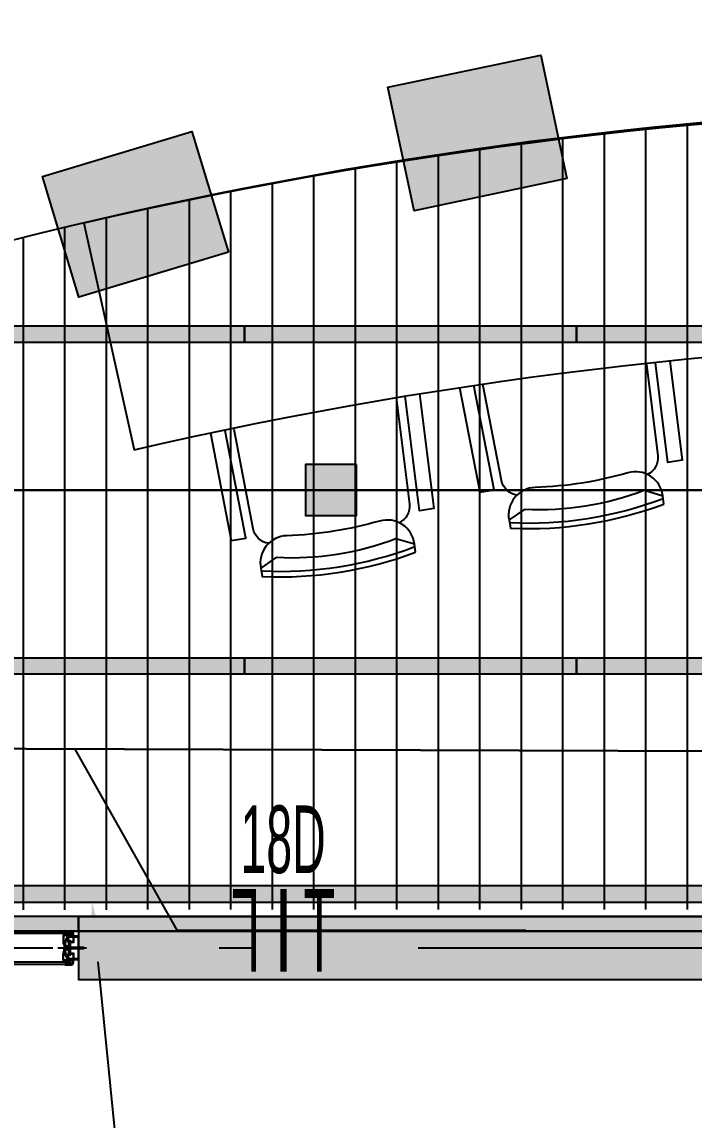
# Model space of a CAD drawing. Header units: millimetres. Extents: x 182 to 575, y -105 to 95.
# Drawn here: x 321.746 to 323.77, y -2.772 to 0.537 of the extents above; entities that cross this region are included whole.
import ezdxf
from ezdxf import colors
from ezdxf.entities.mleader import LeaderData, LeaderLine
from ezdxf.enums import TextEntityAlignment as Align
from ezdxf.math import Vec2, Vec3

# ---------------------------------------------------------------- set-up
doc = ezdxf.new("R2010")
doc.units = ezdxf.units.MM
doc.header["$MEASUREMENT"] = 0
for name, pattern in [('CONTINU', [0]), ('DASHDOT', [1, 0.5, -0.25, 0, -0.25]), ('XR_BL2_AND_MON-REV15$0$DASHDOT', [1, 0.5, -0.25, 0, -0.25])]:
    doc.linetypes.add(name, pattern=pattern)
for name, color, linetype in [('ar condicionado', 160, 'Continuous'), ('auxiliar eletrica', 1, 'Continuous'), ('base', 253, 'Continuous'), ('construir', 10, 'Continuous'), ('EIXOS', 31, 'DASHDOT'), ('FORRO', 253, 'Continuous'), ('LUMINOTECNICA', 170, 'Continuous'), ('Mob', 252, 'Continuous'), ('PISO', 252, 'Continuous'), ('som', 30, 'Continuous'), ('XR_BL2_AND_MON-REV15$0$aca', 2, 'Continuous'), ('XR_BL2_AND_MON-REV15$0$EIXOS_PERFIL', 181, 'XR_BL2_AND_MON-REV15$0$DASHDOT'), ('XR_BL2_AND_MON-REV15$0$PERFIL_DIV', 41, 'Continuous')]:
    doc.layers.add(name, color=color, linetype=linetype)
doc.layers.add('eletroduto eletrica', color=152, linetype='EL', lineweight=30)
doc.layers.add('TEXTO ELETRICA', color=2, linetype='Continuous', lineweight=20)
doc.styles.get("Standard").update_dxf_attribs({"font": 'romans.shx'})
doc.styles.add('TECNO', font='technic_.ttf', dxfattribs={"width": 0.7})
doc.linetypes.add('EL', pattern='A,0.5,-0.2,["EL",Standard,S=0.1,R=0,X=-0.08,Y=-0.05],-0.175', length=0.875)

# ---------------------------------------------------------------- blocks, each defined once
blk = doc.blocks.new('XR_BL2_AND_MON-REV15$0$A$C03051BF2')
at = {"layer": 'XR_BL2_AND_MON-REV15$0$aca'}
for p, q in [((49.1, 20.7, -29.5), (49.1, 62.8, -29.5)), ((53.3, 20.7, -29.5), (53.3, 62.8, -29.5))]:
    blk.add_line(p, q, dxfattribs=at)
at = {"layer": 'XR_BL2_AND_MON-REV15$0$EIXOS_PERFIL'}
blk.add_line((51.2, -16.2, -29.5), (51.2, 70.7, -29.5), dxfattribs=at)
at = {"layer": 'XR_BL2_AND_MON-REV15$0$PERFIL_DIV', "linetype": 'Continuous'}
for p, q in [((49.1, 46.2, -29.5), (20.2, 46.2, -29.5)), ((82.2, 46.2, -29.5), (53.3, 46.2, -29.5)), ((12.6, 2.2, -29.5), (12.6, 20.4, -29.5)), ((12.6, 20.4, -29.5), (14.2, 20.4, -29.5)), ((14.2, 2.2, -29.5), (12.6, 2.2, -29.5)), ((14.2, 20.4, -29.5), (14.2, 15.5, -29.5)), ((14.2, 15.5, -29.5), (30.1, 15.5, -29.5)), ((20.7, 13.4, -29.5), (14.2, 13.4, -29.5)), ((14.2, 13.4, -29.5), (14.2, 2.2, -29.5)), ((16, 15.5, -29.5), (14.5, 15.5, -29.5)), ((33.3, 15.5, -29.5), (16, 15.5, -29.5)), ((24, 11.6, -29.5), (20.7, 13.4, -29.5)), ((29.8, 14.1, -29.5), (24, 11.6, -29.5)), ((48.7, 21.2, -29.5), (48.7, 22.7, -29.5)), ((53.7, 21.2, -29.5), (53.7, 22.7, -29.5)), ((87.8, 15.5, -29.5), (71.5, 15.5, -29.5)), ((72.2, 14.1, -29.5), (78, 11.6, -29.5)), ((78, 11.6, -29.5), (81.3, 13.4, -29.5)), ((81.3, 13.4, -29.5), (87.8, 13.4, -29.5)), ((83.6, 13, -29.5), (86.7, 11.4, -29.5)), ((87.8, 13.4, -29.5), (87.8, 2.2, -29.5)), ((87.8, 2.2, -29.5), (89.4, 2.2, -29.5)), ((89.4, 2.2, -29.5), (89.4, 15.5, -29.5))]:
    blk.add_line(p, q, dxfattribs=at)
at = {"layer": 'XR_BL2_AND_MON-REV15$0$PERFIL_DIV'}
for p, q in [((53.3, 62.8, -29.5), (49.1, 62.8, -29.5)), ((53.3, 62.8, -29.5), (49.1, 62.8, -29.5)), ((49.1, 20.7, -29.5), (49.1, 62.8, -29.5)), ((53.3, 62.1, -29.5), (49.1, 62.1, -29.5)), ((53.3, 61.4, -29.5), (49.1, 61.4, -29.5)), ((53.3, 60.7, -29.5), (49.1, 60.7, -29.5)), ((53.3, 60, -29.5), (49.1, 60, -29.5)), ((53.3, 59.3, -29.5), (49.1, 59.3, -29.5)), ((53.3, 58.6, -29.5), (49.1, 58.6, -29.5)), ((53.3, 57.9, -29.5), (49.1, 57.9, -29.5)), ((53.3, 57.2, -29.5), (49.1, 57.2, -29.5)), ((53.3, 57.2, -29.5), (49.1, 57.2, -29.5)), ((53.3, 57.2, -29.5), (49.1, 57.2, -29.5)), ((53.3, 57.2, -29.5), (49.1, 57.2, -29.5)), ((53.3, 56.5, -29.5), (49.1, 56.5, -29.5)), ((53.3, 55.8, -29.5), (49.1, 55.8, -29.5)), ((53.3, 55.1, -29.5), (49.1, 55.1, -29.5)), ((53.3, 54.4, -29.5), (49.1, 54.4, -29.5)), ((53.3, 53.7, -29.5), (49.1, 53.7, -29.5)), ((53.3, 53, -29.5), (49.1, 53, -29.5)), ((53.3, 52.3, -29.5), (49.1, 52.3, -29.5)), ((53.3, 51.6, -29.5), (49.1, 51.6, -29.5)), ((53.3, 51.6, -29.5), (49.1, 51.6, -29.5)), ((53.3, 50.9, -29.5), (49.1, 50.9, -29.5)), ((53.3, 50.2, -29.5), (49.1, 50.2, -29.5)), ((53.3, 49.5, -29.5), (49.1, 49.5, -29.5)), ((53.3, 48.8, -29.5), (49.1, 48.8, -29.5)), ((53.3, 48.1, -29.5), (49.1, 48.1, -29.5)), ((53.3, 47.4, -29.5), (49.1, 47.4, -29.5)), ((53.3, 46.7, -29.5), (49.1, 46.7, -29.5)), ((53.3, 46, -29.5), (49.1, 46, -29.5)), ((53.3, 46, -29.5), (49.1, 46, -29.5)), ((53.3, 46, -29.5), (49.1, 46, -29.5)), ((53.3, 46, -29.5), (49.1, 46, -29.5)), ((53.3, 45.3, -29.5), (49.1, 45.3, -29.5)), ((53.3, 44.6, -29.5), (49.1, 44.6, -29.5)), ((53.3, 43.9, -29.5), (49.1, 43.9, -29.5)), ((53.3, 43.2, -29.5), (49.1, 43.2, -29.5)), ((53.3, 42.5, -29.5), (49.1, 42.5, -29.5)), ((53.3, 41.8, -29.5), (49.1, 41.8, -29.5)), ((53.3, 41.1, -29.5), (49.1, 41.1, -29.5)), ((53.3, 40.4, -29.5), (49.1, 40.4, -29.5)), ((53.3, 40.4, -29.5), (49.1, 40.4, -29.5)), ((53.3, 39.7, -29.5), (49.1, 39.7, -29.5)), ((53.3, 39, -29.5), (49.1, 39, -29.5)), ((53.3, 38.3, -29.5), (49.1, 38.3, -29.5)), ((53.3, 37.6, -29.5), (49.1, 37.6, -29.5)), ((53.3, 36.9, -29.5), (49.1, 36.9, -29.5)), ((53.3, 36.2, -29.5), (49.1, 36.2, -29.5)), ((53.3, 35.5, -29.5), (49.1, 35.5, -29.5)), ((53.3, 34.8, -29.5), (49.1, 34.8, -29.5)), ((53.3, 34.8, -29.5), (49.1, 34.8, -29.5)), ((53.3, 34.8, -29.5), (49.1, 34.8, -29.5)), ((53.3, 34.8, -29.5), (49.1, 34.8, -29.5)), ((53.3, 34.1, -29.5), (49.1, 34.1, -29.5)), ((53.3, 33.4, -29.5), (49.1, 33.4, -29.5)), ((53.3, 20.7, -29.5), (53.3, 62.8, -29.5)), ((0, 6.5, -29.5), (0, 24.7, -29.5)), ((1.5, 5.5, -29.5), (1, 5.5, -29.5)), ((1.5, 24.6, -29.5), (1.5, 22, -29.5)), ((1.5, 22, -29.5), (11, 22, -29.5)), ((8.8, 20.5, -29.5), (1.5, 20.5, -29.5)), ((1.5, 20.5, -29.5), (1.5, 5.5, -29.5)), ((13, 29, -29.5), (6.5, 29, -29.5)), ((6.6, 30.5, -29.5), (16, 30.5, -29.5)), ((8.8, 5.7, -29.5), (8.8, 20.5, -29.5)), ((14.5, 20.5, -29.5), (10, 20.5, -29.5)), ((10, 20.5, -29.5), (10, 14.1, -29.5)), ((10, 7.5, -29.5), (10, 5.7, -29.5)), ((11, 22, -29.5), (11, 22, -29.5)), ((11, 22, -29.5), (13, 22, -29.5)), ((12.6, 2.2, -29.5), (12.6, 20.4, -29.5)), ((12.6, 20.4, -29.5), (14.2, 20.4, -29.5)), ((14.2, 2.2, -29.5), (12.6, 2.2, -29.5)), ((13, 22, -29.5), (13, 29, -29.5)), ((14, 0, -29.5), (34.3, 0, -29.5)), ((14.2, 20.4, -44.2), (14.2, 15.5, -40.2)), ((14.2, 20.4, -29.5), (14.2, 15.5, -29.5)), ((14.2, 15.5, -29.5), (29.8, 15.5, -29.5)), ((20.7, 13.4, -29.5), (14.2, 13.4, -29.5)), ((14.2, 13.4, -29.5), (14.2, 2.2, -29.5)), ((14.5, 1.1, -29.5), (14.2, 1.2, -29.5)), ((14.5, 29, -29.5), (14.5, 22, -29.5)), ((16, 29, -29.5), (14.5, 29, -29.5)), ((14.5, 22, -29.5), (16, 22, -29.5)), ((14.5, 15.5, -29.5), (14.5, 20.5, -29.5)), ((16, 15.5, -29.5), (14.5, 15.5, -29.5)), ((14.5, 3.7, -29.5), (16, 3.7, -29.5)), ((14.5, 3.7, -29.5), (14.5, 1.1, -29.5)), ((18.4, 13, -29.5), (15.3, 11.4, -29.5)), ((18.4, 13, -29.5), (15.3, 11.4, -29.5)), ((15.3, 11.4, -29.5), (15.5, 11, -29.5)), ((15.3, 11.4, -29.5), (15.5, 11, -29.5)), ((15.5, 11, -29.5), (18.6, 12.6, -29.5)), ((15.5, 11, -29.5), (18.6, 12.6, -29.5)), ((16, 29, -29.5), (16, 30.5, -29.5)), ((16, 22, -29.5), (16, 15.5, -29.5)), ((16, 3.7, -29.5), (16, 1.2, -29.5)), ((16, 1.2, -29.5), (30.7, 1.2, -29.5)), ((24, 11.6, -29.5), (20.7, 13.4, -29.5)), ((21.2, 11.9, -29.5), (22.3, 10.3, -29.5)), ((21.2, 11.9, -29.5), (22.3, 10.3, -29.5)), ((22.7, 10.5, -29.5), (21.6, 12.2, -29.5)), ((22.7, 10.5, -29.5), (21.6, 12.2, -29.5)), ((23.5, 9.4, -29.5), (39, 6.1, -29.5)), ((23.5, 9.4, -29.5), (39, 6.1, -29.5)), ((39.1, 6.6, -29.5), (23.6, 9.9, -29.5)), ((39.1, 6.6, -29.5), (23.6, 9.9, -29.5)), ((29.8, 14.1, -29.5), (24, 11.6, -29.5)), ((29.8, 15.5, -29.5), (29.8, 14.1, -29.5)), ((32.6, 5.1, -29.5), (31.3, 5.1, -29.5)), ((32, 3.6, -29.5), (32.3, 3.6, -29.5)), ((32, 2.8, -29.5), (32.3, 2.8, -29.5)), ((68, 17, -29.5), (33.6, 17, -29.5)), ((33.7, 1.4, -29.5), (33.7, 1.1, -29.5)), ((34.5, 1.4, -29.5), (34.5, 1.1, -29.5)), ((37, 5.1, -29.5), (35.6, 5.1, -29.5)), ((35.9, 3.6, -29.5), (36.2, 3.6, -29.5)), ((35.9, 2.8, -29.5), (36.2, 2.8, -29.5)), ((39.6, 2.3, -29.5), (36.9, 0.7, -29.5)), ((39.8, 3.9, -29.5), (38.3, 2.9, -29.5)), ((42.1, 3, -29.5), (51, 3, -29.5)), ((49.5, 4.5, -29.5), (42.2, 4.5, -29.5)), ((43, 15.4, -29.5), (43, 17, -29.5)), ((43, 15.4, -29.5), (43, 17, -29.5)), ((59, 15.4, -29.5), (43, 15.4, -29.5)), ((59, 15.4, -29.5), (43, 15.4, -29.5)), ((48.2, 15.4, -29.5), (43.4, 7.9, -29.5)), ((48.2, 15.4, -29.5), (43.4, 7.9, -29.5)), ((43.8, 7.6, -29.5), (48.8, 15.4, -29.5)), ((43.8, 7.6, -29.5), (48.8, 15.4, -29.5)), ((54.9, 20.7, -29.5), (47.5, 20.7, -29.5)), ((53.3, 32.7, -29.5), (49.1, 32.7, -29.5)), ((53.3, 32, -29.5), (49.1, 32, -29.5)), ((53.3, 31.3, -29.5), (49.1, 31.3, -29.5)), ((53.3, 30.6, -29.5), (49.1, 30.6, -29.5)), ((53.3, 29.9, -29.5), (49.1, 29.9, -29.5)), ((53.3, 29.2, -29.5), (49.1, 29.2, -29.5)), ((53.3, 29.2, -29.5), (49.1, 29.2, -29.5)), ((53.3, 28.5, -29.5), (49.1, 28.5, -29.5)), ((53.3, 27.8, -29.5), (49.1, 27.8, -29.5)), ((53.3, 27.1, -29.5), (49.1, 27.1, -29.5)), ((53.3, 26.4, -29.5), (49.1, 26.4, -29.5)), ((53.3, 25.7, -29.5), (49.1, 25.7, -29.5)), ((53.3, 25, -29.5), (49.1, 25, -29.5)), ((53.3, 24.3, -29.5), (49.1, 24.3, -29.5)), ((53.3, 23.6, -29.5), (49.1, 23.6, -29.5)), ((53.3, 22.9, -29.5), (49.1, 22.9, -29.5)), ((53.3, 22.2, -29.5), (49.1, 22.2, -29.5)), ((53.3, 21.5, -29.5), (49.1, 21.5, -29.5)), ((49.5, 5.5, -29.5), (51, 5.5, -29.5)), ((49.5, 5.5, -29.5), (49.5, 4.5, -29.5)), ((51, 5.5, -29.5), (51, 3, -29.5)), ((52.5, 5.5, -29.5), (51, 5.5, -29.5)), ((51, 5.5, -29.5), (51, 3, -29.5)), ((51, 5.5, -29.5), (51, 3, -29.5)), ((51, 5.5, -29.5), (51, 3, -29.5)), ((59.9, 3, -29.5), (51, 3, -29.5)), ((52.5, 5.5, -29.5), (52.5, 4.5, -29.5)), ((52.5, 4.5, -29.5), (59.8, 4.5, -29.5)), ((58.2, 7.6, -29.5), (53.2, 15.4, -29.5)), ((58.2, 7.6, -29.5), (53.2, 15.4, -29.5)), ((53.8, 15.4, -29.5), (58.6, 7.9, -29.5)), ((53.8, 15.4, -29.5), (58.6, 7.9, -29.5)), ((59, 17, -29.5), (59, 15.4, -29.5)), ((59, 17, -29.5), (59, 15.4, -29.5)), ((62.2, 3.9, -29.5), (63.7, 2.9, -29.5)), ((62.4, 2.3, -29.5), (65.1, 0.7, -29.5)), ((62.9, 6.6, -29.5), (78.4, 9.9, -29.5)), ((62.9, 6.6, -29.5), (78.4, 9.9, -29.5)), ((78.5, 9.4, -29.5), (63, 6.1, -29.5)), ((78.5, 9.4, -29.5), (63, 6.1, -29.5)), ((65, 5.1, -29.5), (66.4, 5.1, -29.5)), ((66.1, 3.6, -29.5), (65.8, 3.6, -29.5)), ((66.1, 2.8, -29.5), (65.8, 2.8, -29.5)), ((67.5, 1.4, -29.5), (67.5, 1.1, -29.5)), ((88, 0, -29.5), (67.7, 0, -29.5)), ((68.3, 1.4, -29.5), (68.3, 1.1, -29.5)), ((69.4, 5.1, -29.5), (70.7, 5.1, -29.5)), ((70, 3.6, -29.5), (69.7, 3.6, -29.5)), ((70, 2.8, -29.5), (69.7, 2.8, -29.5)), ((86, 1.2, -29.5), (71.3, 1.2, -29.5)), ((72.2, 15.5, -29.5), (87.7, 15.5, -29.5)), ((72.2, 15.5, -29.5), (72.2, 14.1, -29.5)), ((72.2, 14.1, -29.5), (78, 11.6, -29.5)), ((78, 11.6, -29.5), (81.3, 13.4, -29.5)), ((79.3, 10.5, -29.5), (80.4, 12.2, -29.5)), ((79.3, 10.5, -29.5), (80.4, 12.2, -29.5)), ((80.8, 11.9, -29.5), (79.7, 10.3, -29.5)), ((80.8, 11.9, -29.5), (79.7, 10.3, -29.5)), ((81.3, 13.4, -29.5), (87.8, 13.4, -29.5)), ((86.5, 11, -29.5), (83.4, 12.6, -29.5)), ((86.5, 11, -29.5), (83.4, 12.6, -29.5)), ((83.6, 13, -29.5), (86.7, 11.4, -29.5)), ((87.5, 3.7, -29.5), (86, 3.7, -29.5)), ((86, 3.7, -29.5), (86, 1.2, -29.5)), ((86.2, 30.5, -29.5), (97, 30.5, -29.5)), ((86.2, 30.5, -29.5), (86.2, 29, -29.5)), ((86.2, 29, -29.5), (87.7, 29, -29.5)), ((87.7, 22, -29.5), (86.2, 22, -29.5)), ((86.2, 22, -29.5), (86.2, 15.5, -29.5)), ((86.7, 11.4, -29.5), (86.5, 11, -29.5)), ((86.7, 11.4, -29.5), (86.5, 11, -29.5)), ((87.5, 3.7, -29.5), (87.5, 1.1, -29.5)), ((87.5, 1.1, -29.5), (87.8, 1.2, -29.5)), ((87.7, 29, -29.5), (87.7, 22, -29.5)), ((89.4, 20.4, -29.5), (87.8, 20.4, -29.5)), ((87.8, 20.4, -29.5), (87.8, 15.5, -29.5)), ((87.8, 20.4, -29.5), (92, 20.4, -29.5)), ((87.8, 13.4, -29.5), (87.8, 2.2, -29.5)), ((87.8, 2.2, -29.5), (89.4, 2.2, -29.5)), ((89, 22, -29.5), (89, 29, -29.5)), ((89, 29, -29.5), (95.5, 29, -29.5)), ((91, 22, -29.5), (89, 22, -29.5)), ((89.4, 2.2, -29.5), (89.4, 20.4, -29.5)), ((100.5, 22, -29.5), (91, 22, -29.5)), ((91, 22, -29.5), (91, 22, -29.5)), ((92, 20.4, -29.5), (92, 14.1, -29.5)), ((92, 7.5, -29.5), (92, 5.7, -29.5)), ((93.2, 5.7, -29.5), (93.2, 20.5, -29.5)), ((93.2, 20.5, -29.5), (100.5, 20.5, -29.5)), ((100.5, 24.6, -29.5), (100.5, 22, -29.5)), ((100.5, 20.5, -29.5), (100.5, 5.5, -29.5)), ((100.5, 5.5, -29.5), (101, 5.5, -29.5)), ((102, 6.5, -29.5), (102, 24.7, -29.5))]:
    blk.add_line(p, q, dxfattribs=at)
at = {"layer": 'XR_BL2_AND_MON-REV15$0$PERFIL_DIV', "linetype": 'Continuous', "elevation": -29.5}
for points in [[(49.1, 22.7), (34, 22.7), (34, 31.9), (17.7, 31.9), (17.7, 44.7), (21.2, 44.7), (21.2, 45.2, 0.414214), (20.2, 46.2), (16.2, 46.2), (16.2, 16.2), (20.2, 16.2, 0.414214), (21.2, 17.2), (21.2, 17.7), (17.7, 17.7), (17.7, 30.4), (32.5, 30.4), (32.5, 22.7), (29.8, 22.7), (29.8, 15.5), (33.5, 15.5, 0.414214), (34, 16), (34, 17), (31.3, 17), (31.3, 21.2), (49.1, 21.2)], [(53.3, 21.2), (70.7, 21.2), (70.7, 17), (68, 17), (68, 16, 0.414214), (68.5, 15.5), (72.2, 15.5), (72.2, 22.7), (69.5, 22.7), (69.5, 30.4), (84.7, 30.4), (84.7, 17), (81.2, 17), (81.2, 16.5, 0.414214), (82.2, 15.5), (86.2, 15.5), (86.2, 46.2), (82.2, 46.2, 0.414214), (81.2, 45.2), (81.2, 44.7), (84.7, 44.7), (84.7, 31.9), (68, 31.9), (68, 22.7), (53.3, 22.7)]]:
    blk.add_lwpolyline(points, format="xyb", close=True, dxfattribs=at)
at = {"layer": 'XR_BL2_AND_MON-REV15$0$PERFIL_DIV'}
for centre, radius, start, end in [((6.1, 24.5, -29.5), 6.07, 84.5687, 179.4057), ((1, 6.5, -29.5), 1, 180, 270), ((6.1, 24.5, -29.5), 4.57, 84.5687, 179.4057), ((15.4, 6.5, -29.5), 6.6, 186.584, 258.1632), ((3.6, 10.8, -29.5), 7.23, 332.7929, 27.2071), ((15, 6.2, -29.5), 5.05, 185.254, 260.0798), ((19.6, 10.8, -29.5), 2.5, 32.962, 117.7277), ((19.6, 10.8, -29.5), 2.5, 32.962, 117.7277), ((19.6, 10.8, -29.5), 2, 32.962, 117.7277), ((19.6, 10.8, -29.5), 2, 32.962, 117.7277), ((24, 11.3, -29.5), 2, 212.962, 257.0888), ((24, 11.3, -29.5), 2, 212.962, 257.0888), ((24, 11.3, -29.5), 1.5, 212.962, 257.0888), ((24, 11.3, -29.5), 1.5, 212.962, 257.0888), ((34.1, 3.2, -29.5), 3.55, 151.9787, 207.0357), ((30.7, 1.5, -29.5), 0.3, 270, 27.0357), ((31.3, 4.8, -29.5), 0.3, 90, 151.9787), ((34.1, 3.2, -29.5), 2.15, 169.2778, 190.7222), ((34.1, 3.2, -29.5), 1.85, 134.7519, 167.5131), ((34.1, 3.2, -29.5), 1.85, 192.4869, 257.5131), ((32.6, 4.8, -29.5), 0.3, 314.7519, 90), ((34.1, 3.2, -29.5), 2.15, 259.2778, 280.7222), ((34.3, 5, -29.5), 5, 270, 301.269), ((34.1, 3.2, -29.5), 1.85, 282.4869, 347.5131), ((35.6, 4.8, -29.5), 0.3, 90, 225.2481), ((34.1, 3.2, -29.5), 1.85, 12.4869, 45.2481), ((34.1, 3.2, -29.5), 2.15, 349.2778, 10.7222), ((37, 4.8, -29.5), 0.3, 28.0213, 90), ((34.1, 3.2, -29.5), 3.55, 0.7212, 28.0213), ((38.1, 3.3, -29.5), 0.4, 180.7212, 301.269), ((40.1, 11, -29.5), 5, 257.0888, 317.2175), ((40.1, 11, -29.5), 5, 257.0888, 317.2175), ((40.1, 11, -29.5), 4.5, 257.0888, 317.2175), ((40.1, 11, -29.5), 4.5, 257.0888, 317.2175), ((42.1, -2, -29.5), 5, 90, 121.269), ((42.2, -0.1, -29.5), 4.68, 90, 121.269), ((61.9, 11, -29.5), 5, 222.7825, 282.9112), ((61.9, 11, -29.5), 5, 222.7825, 282.9112), ((61.9, 11, -29.5), 4.5, 222.7825, 282.9112), ((61.9, 11, -29.5), 4.5, 222.7825, 282.9112), ((59.8, -0.1, -29.5), 4.68, 58.731, 90), ((59.9, -2, -29.5), 5, 58.731, 90), ((63.9, 3.3, -29.5), 0.4, 238.731, 359.2788), ((67.9, 3.2, -29.5), 3.55, 151.9787, 179.2788), ((65, 4.8, -29.5), 0.3, 90, 151.9787), ((67.7, 5, -29.5), 5, 238.731, 270), ((67.9, 3.2, -29.5), 2.15, 169.2778, 190.7222), ((67.9, 3.2, -29.5), 1.85, 134.7519, 167.5131), ((67.9, 3.2, -29.5), 1.85, 192.4869, 257.5131), ((66.4, 4.8, -29.5), 0.3, 314.7519, 90), ((67.9, 3.2, -29.5), 2.15, 259.2778, 280.7222), ((67.9, 3.2, -29.5), 1.85, 282.4869, 347.5131), ((69.4, 4.8, -29.5), 0.3, 90, 225.2481), ((67.9, 3.2, -29.5), 1.85, 12.4869, 45.2481), ((67.9, 3.2, -29.5), 2.15, 349.2778, 10.7222), ((70.7, 4.8, -29.5), 0.3, 28.0213, 90), ((67.9, 3.2, -29.5), 3.55, 332.9643, 28.0213), ((71.3, 1.5, -29.5), 0.3, 152.9643, 270), ((78, 11.3, -29.5), 1.5, 282.9112, 327.038), ((78, 11.3, -29.5), 1.5, 282.9112, 327.038), ((78, 11.3, -29.5), 2, 282.9112, 327.038), ((78, 11.3, -29.5), 2, 282.9112, 327.038), ((82.5, 10.8, -29.5), 2.5, 62.2723, 147.038), ((82.5, 10.8, -29.5), 2.5, 62.2723, 147.038), ((82.5, 10.8, -29.5), 2, 62.2723, 147.038), ((82.5, 10.8, -29.5), 2, 62.2723, 147.038), ((87, 6.2, -29.5), 5.05, 279.9202, 354.746), ((86.6, 6.5, -29.5), 6.6, 281.8368, 353.416), ((98.4, 10.8, -29.5), 7.23, 152.7929, 207.2071), ((95.9, 24.5, -29.5), 6.07, 0.5943, 95.4313), ((95.9, 24.5, -29.5), 4.57, 0.5943, 95.4313), ((101, 6.5, -29.5), 1, 270, 0)]:
    blk.add_arc(centre, radius, start, end, dxfattribs=at)
at = {"layer": 'XR_BL2_AND_MON-REV15$0$PERFIL_DIV', "extrusion": (0, 0, -1)}
blk.add_ellipse((51.2, 20.7, -29.5), major_axis=(-3.7, 0), ratio=0.462085, start_param=3.141593, end_param=6.283185, dxfattribs=at)
blk.add_ellipse((51.2, 20.7, -29.5), major_axis=(-3.7, 0), ratio=0.462085, start_param=3.141593, end_param=6.283185, dxfattribs=at)
blk = doc.blocks.new('XR_BL2_AND_MON-REV15$0$D7')
at = {"layer": 'base', "elevation": -2360.3554}
for points in [[(-0.0433, 1.3854), (-0.0493, 1.3854), (-0.0493, 2.675), (-0.0433, 2.675)], [(0.0437, 1.3854), (0.0497, 1.3854), (0.0497, 2.675), (0.0437, 2.675)]]:
    blk.add_lwpolyline(points, close=True, dxfattribs=at)
at = {"layer": 'base', "xscale": -0.0009999999999763531, "yscale": 0.0009999999999763531, "zscale": 0.001000000000004775}
blk.add_blockref('XR_BL2_AND_MON-REV15$0$A$C03051BF2', (0.0512, 2.6545, 0.0295), dxfattribs=at)
blk = doc.blocks.new('ILUMIN LIN')
at = {"layer": 'LUMINOTECNICA', "ltscale": 0.8}
h = blk.add_hatch(color=161, dxfattribs=at)
h.dxf.hatch_style = 1
h.paths.add_polyline_path([(-0.025, 1), (0.025, 1), (0.025, 0), (-0.025, 0)])
blk.add_lwpolyline([(-0.025, 1), (0.025, 1), (0.025, 0), (-0.025, 0)], close=True, dxfattribs=at)
blk = doc.blocks.new('STH8960PTO')
at = {"layer": 'LUMINOTECNICA', "ltscale": 0.8}
h = blk.add_hatch(color=31, dxfattribs=at)
h.dxf.hatch_style = 1
h.paths.add_polyline_path([(-0.0768, 0.0768), (0.0768, 0.0768), (0.0768, -0.0768), (-0.0768, -0.0768)])
blk.add_lwpolyline([(-0.0768, 0.0768), (0.0768, 0.0768), (0.0768, -0.0768), (-0.0768, -0.0768)], close=True, dxfattribs=at)
blk = doc.blocks.new('PA')
at = {"layer": 'som'}
h = blk.add_hatch(color=256, dxfattribs=at)
h.dxf.hatch_style = 1
h.paths.add_polyline_path([(0.235, 0.38), (-0.235, 0.38), (-0.235, 0), (0.235, 0)])
blk.add_lwpolyline([(-0.235, 0), (0.235, 0), (0.235, 0.38), (-0.235, 0.38)], close=True, dxfattribs=at)

msp = doc.modelspace()

# ---------------------------------------------------------------- hatches: boundary and pattern name
at = {"layer": 'ar condicionado'}
h = msp.add_hatch(dxfattribs=at)
h.set_pattern_fill('ANSI31', color=256)
edge = h.paths.add_edge_path()
edge.add_line((325.2408, 1.8182), (325.2408, 5.7647))
edge.add_line((325.2408, 5.7647), (324.8408, 5.7647))
edge.add_line((324.8408, 5.7647), (324.8408, 1.8682))
edge.add_line((324.8408, 1.8682), (313.2662, 1.8682))
edge.add_line((313.2662, 1.8682), (313.2662, 1.4682))
edge.add_line((313.2662, 1.4682), (324.8908, 1.4682))
edge.add_arc((324.8908, 1.8182), 0.35, 270, 360)
edge = h.paths.add_edge_path()
edge.add_line((318.9991, 2.5407), (318.9991, 5.7647))
edge.add_line((318.9991, 5.7647), (318.5991, 5.7647))
edge.add_line((318.5991, 5.7647), (318.5991, 2.5907))
edge.add_line((318.5991, 2.5907), (311.9156, 2.5907))
edge.add_line((311.9156, 2.5907), (311.9156, 2.1907))
edge.add_line((311.9156, 2.1907), (313.653, 2.1907))
edge.add_line((313.653, 2.1907), (313.653, 2.3293))
edge.add_line((313.653, 2.3293), (314.053, 2.3293))
edge.add_line((314.053, 2.3293), (314.053, 2.1907))
edge.add_line((314.053, 2.1907), (318.6491, 2.1907))
edge.add_arc((318.6491, 2.5407), 0.35, 270, 360)
edge = h.paths.add_edge_path(flags=17)
edge.add_line((314.7373, 2.9407), (314.7373, 3.9821))
edge.add_line((314.7373, 3.9821), (314.3373, 4.6719))
edge.add_line((314.3373, 4.6719), (314.3373, 2.9907))
edge.add_line((314.3373, 2.9907), (311.9156, 2.9907))
edge.add_line((311.9156, 2.9907), (311.9156, 2.5907))
edge.add_line((311.9156, 2.5907), (314.3873, 2.5907))
edge.add_arc((314.3873, 2.9407), 0.35, 270, 360)
h.paths.add_polyline_path([(313.2662, 1.8682), (311.9156, 1.8682), (311.9156, 1.0682), (312.4247, 1.0682), (313.2662, 1.4682)])
h.paths.add_polyline_path([(314.7373, 5.7647), (314.3373, 5.7647), (314.3373, 4.6719), (314.7373, 3.9821)], flags=17)
h.paths.add_polyline_path([(318.9991, 1.4682), (318.5991, 1.4682), (318.5991, -1.4987), (318.9991, -1.4987)])
at = {"layer": 'base'}
h = msp.add_hatch(color=256, dxfattribs=at)
h.dxf.hatch_style = 1
h.paths.add_polyline_path([(319.2551, -2.1161), (324.6594, -2.1161), (324.6594, -2.0661), (319.2551, -2.0661)])
msp.add_hatch(color=256, dxfattribs=at).paths.add_polyline_path([(324.7116, -2.3484), (324.6166, -2.2534), (324.7116, -2.1584), (321.9158, -2.1584), (321.9158, -2.3484)])
at = {"layer": 'FORRO', "transparency": 33554602}
h = msp.add_hatch(color=256, dxfattribs=at)
h.dxf.hatch_style = 1
h.paths.add_polyline_path([(315.0651, 5.9082), (319.2151, 5.9082), (319.2151, -2.1584), (317.2461, -2.1584), (317.2753, -2.2034), (337.1666, -2.2034), (337.4408, -1.9291), (337.4408, 2.3516), (339.3689, 2.3837), (339.3689, 6.2766), (337.9375, 6.2766), (337.5408, 5.8799), (337.0812, 6.3537), (337.4708, 6.7433), (337.4708, 8.5216), (312.6108, 8.4316), (312.6358, 6.7183), (313.0004, 6.3537), (312.5479, 5.887), (312.1416, 6.2791), (310.6855, 6.2766), (310.6855, 2.3566), (312.6358, 2.3566), (312.6408, -1.9291), (312.9151, -2.2034), (317.2753, -2.2034), (317.2461, -2.1584), (315.0651, -2.1584)])
h.paths.add_polyline_path([(319.2151, 5.9082), (324.6166, 5.9082), (324.6166, -2.1584), (319.2151, -2.1584)], flags=17)
h.paths.add_polyline_path([(325.4651, 5.9082), (330.8666, 5.9082), (330.8666, -2.1584), (325.4651, -2.1584)], flags=16)
h.paths.add_polyline_path([(330.8666, 5.9082), (335.0166, 5.9082), (335.0166, -2.1584), (330.8666, -2.1584)], flags=16)
at = {"layer": 'PISO'}
h = msp.add_hatch(dxfattribs=at)
h.set_pattern_fill('ANSI31', color=256, angle=45)
h.set_pattern_definition([(90, (0, 0.3), (-0.125, 0), [])])
edge = h.paths.add_edge_path()
edge.add_arc((325.0408, -13.334), 13.6245, 69.21793, 110.78206)
edge.add_line((320.2066, -0.596), (320.2066, -2.139))
edge.add_line((320.2066, -2.139), (329.875, -2.1351))
edge.add_line((329.875, -2.1351), (329.875, -0.596))

# ---------------------------------------------------------------- linework, layer by layer
at = {"layer": 'auxiliar eletrica'}
for p, q in [((321.9052, -1.6544), (322.2117, -2.2002)), ((322.4573, -2.2002), (323.263, -2.2002))]:
    msp.add_line(p, q, dxfattribs=at)
at = {"layer": 'auxiliar eletrica', "linetype": 'CONTINU', "ltscale": 0.025}
msp.add_line((322.2117, -2.2002), (322.4573, -2.2002), dxfattribs=at)
at = {"layer": 'base'}
for p, q in [((321.9158, -2.1584), (324.7116, -2.1584)), ((321.9158, -2.1584), (321.9158, -2.3484)), ((321.9158, -2.3484), (324.7116, -2.3484))]:
    msp.add_line(p, q, dxfattribs=at)
msp.add_lwpolyline([(324.7116, -2.3484), (324.6166, -2.2534), (324.7116, -2.1584), (321.9158, -2.1584), (321.9158, -2.3484)], close=True, dxfattribs=at)
for points in [[(321.9158, -2.1984), (321.9158, -2.2085)], [(321.9158, -2.2983), (321.9158, -2.3084)]]:
    msp.add_lwpolyline(points, dxfattribs=at)
at = {"layer": 'construir'}
msp.add_lwpolyline([(310.6855, 2.3566), (312.6358, 2.3566), (312.6358, -1.9241), (312.9151, -2.2034), (318.374, -2.2034), (318.4184, -2.2015), (318.7808, -1.8391), (318.8008, -1.8391), (319.1667, -2.205), (319.2076, -2.2035), (321.9158, -2.2035), (321.9158, -2.1584), (324.7116, -2.1584), (325.0408, -1.8291), (325.3701, -2.1584), (328.1658, -2.1584), (328.1658, -2.2035), (330.874, -2.2035), (330.9145, -2.2054), (331.2915, -1.8298)], dxfattribs=at)
msp.add_lwpolyline([(330.8666, -1.0178), (330.8666, -2.1987), (330.8666, -1.0178, 0.224579), (319.2151, -1.0178), (319.2151, -2.2034)], format="xyb", dxfattribs=at)
at = {"layer": 'EIXOS', "linetype": 'DASHDOT', "ltscale": 2}
msp.add_line((301.9392, -2.2534), (348.455, -2.2534), dxfattribs=at)
at = {"layer": 'eletroduto eletrica', "color": 92, "ltscale": 1.3}
msp.add_lwpolyline([(325.0408, 5.7119), (325.0267, -1.665), (318.7837, -1.6438)], dxfattribs=at)
at = {"layer": 'eletroduto eletrica', "color": 92, "ltscale": 1.3, "elevation": 97.583}
for points in [[(336.2287, 2.9293), (336.2287, -1.0707, -0.293776), (312.2115, 0.0422, -0.916278)], [(321.2994, -0.8737), (323.9762, -0.8737), (323.9762, -0.1025), (326.1055, -0.1025), (326.1055, -0.8737), (328.7823, -0.8737, 0.052131), (337.3364, 0.0206, -8.359786)]]:
    msp.add_lwpolyline(points, format="xyb", dxfattribs=at)
at = {"layer": 'eletroduto eletrica', "color": 92, "ltscale": 1.3}
msp.add_arc((325.6384, 13.9306, -97.583), 19.3176, 225.96781, 312.63228, dxfattribs=at)
at = {"layer": 'FORRO'}
msp.add_line((312.9151, -2.2034), (337.1237, -2.2034), dxfattribs=at)
at = {"layer": 'FORRO', "color": 2, "elevation": 195.166}
msp.add_lwpolyline([(310.6855, 6.2766), (310.6855, 2.3566), (312.6358, 2.3566), (312.6408, -1.9291), (312.9151, -2.2034), (337.1666, -2.2034), (337.4408, -1.9291), (337.4408, 2.3516), (339.3689, 2.3837), (339.3689, 6.2766), (337.9375, 6.2766), (337.5408, 5.8799), (337.0812, 6.3537), (337.4708, 6.7433), (337.4708, 8.5216), (312.6108, 8.4316), (312.6358, 6.7183), (313.0004, 6.3537), (312.5479, 5.887), (312.1416, 6.2791)], close=True, dxfattribs=at)
at = {"layer": 'FORRO'}
msp.add_lwpolyline([(319.2151, 5.9082), (324.6166, 5.9082), (324.6166, -2.1584), (319.2151, -2.1584)], close=True, dxfattribs=at)
at = {"layer": 'Mob'}
for p, q in [((323.6201, -0.8742), (323.6755, -0.8908)), ((323.2603, -0.931), (323.2127, -0.9639)), ((322.8722, -1.0196), (322.9276, -1.0362)), ((322.5124, -1.0764), (322.4649, -1.1093))]:
    msp.add_line(p, q, dxfattribs=at)
for points in [[(328.1496, -0.0689, 0.113916), (321.932, -0.0689), (322.0839, -0.7523, -0.114134), (327.9977, -0.7523)], [(323.6786, -0.9158), (323.6755, -0.8908, 0.46106), (323.5707, -0.8217, -0.062207), (323.2911, -0.8659, 0.46106), (323.2127, -0.9639), (323.2175, -0.9886, 0.102212)], [(322.9307, -1.0612), (322.9276, -1.0362, 0.46106), (322.8229, -0.9671, -0.062207), (322.5432, -1.0113, 0.46106), (322.4649, -1.1093), (322.4696, -1.134, 0.102212)]]:
    msp.add_lwpolyline(points, format="xyb", close=True, dxfattribs=at)
for points in [[(323.6263, -0.495), (323.6606, -0.7707, -0.320836), (323.6295, -0.8267)], [(323.2367, -0.8887, -0.320836), (323.1899, -0.8451), (323.134, -0.5541)], [(322.8728, -0.5951), (322.9127, -0.9161, -0.320836), (322.8816, -0.9721)], [(322.4888, -1.0342, -0.320836), (322.442, -0.9905), (322.3845, -0.6912)]]:
    msp.add_lwpolyline(points, format="xyb", dxfattribs=at)
for points in [[(323.6969, -0.4838), (323.7339, -0.784), (323.6905, -0.7909), (323.6534, -0.4907)], [(323.0633, -0.5647), (323.1242, -0.8804), (323.1677, -0.8735), (323.1068, -0.5581)], [(322.9434, -0.5835), (322.986, -0.9294), (322.9426, -0.9363), (322.8999, -0.5906)], [(322.3139, -0.7023), (322.3763, -1.0258), (322.4198, -1.0189), (322.3573, -0.6955)]]:
    msp.add_lwpolyline(points, dxfattribs=at)
at = {"layer": 'Mob', "linetype": 'ByBlock'}
msp.add_lwpolyline([(319.2551, -2.1161), (324.6594, -2.1161), (324.6594, -2.0661), (319.2551, -2.0661)], close=True, dxfattribs=at)
at = {"layer": 'Mob'}
for centre, radius, start, end in [((323.306, -0.0534), 0.8788, 267.0215, 290.9386), ((323.2723, 0.1601), 1.1334, 267.0642, 290.8913), ((322.5581, -0.1988), 0.8788, 267.0215, 290.9386), ((322.5244, 0.0147), 1.1334, 267.0642, 290.8913)]:
    msp.add_arc(centre, radius, start, end, dxfattribs=at)
at = {"layer": 'PISO'}
msp.add_line((319.2151, -2.2034), (330.8666, -2.1987), dxfattribs=at)
msp.add_lwpolyline([(330.8666, -1.0178), (330.8666, -2.1987), (330.8666, -1.0178, 0.224579), (319.2151, -1.0178), (319.2151, -2.2034)], format="xyb", dxfattribs=at)
msp.add_arc((324.8562, -13.2549), 16.2681, 89.52586, 125.68249, dxfattribs=at)
msp.add_arc((324.8562, -13.2549), 16.2681, 89.52586, 125.68249, dxfattribs=at)

# ---------------------------------------------------------------- block references
at = {"layer": 'ar condicionado', "xscale": -1}
for p, rotation in [((323.1564, 0.0167), 11.89785332549227), ((322.1425, -0.2248), 16.78850400123226)]:
    msp.add_blockref('PA', p, dxfattribs=dict(at, rotation=rotation))
at = {"layer": 'base', "xscale": -1, "rotation": 270}
msp.add_blockref('XR_BL2_AND_MON-REV15$0$D7', (319.2151, -2.2534), dxfattribs=at)
at = {"layer": 'LUMINOTECNICA', "rotation": 270}
for p in [(321.4158, -0.4039), (322.4158, -0.4039), (323.4158, -0.4039), (321.4158, -1.4039), (322.4158, -1.4039), (323.4158, -1.4039)]:
    msp.add_blockref('ILUMIN LIN', p, dxfattribs=at)
at = {"layer": 'LUMINOTECNICA', "xscale": -1}
msp.add_blockref('STH8960PTO', (322.6762, -0.8737, 97.583), dxfattribs=at)

# ---------------------------------------------------------------- texts
at = {"layer": 'TEXTO ELETRICA', "color": 150, "linetype": 'CONTINU', "ltscale": 0.025, "style": 'TECNO', "width": 0.55}
msp.add_text('L', height=0.249, rotation=180, dxfattribs=at).set_placement((322.4202, -2.2002), align=Align.MIDDLE_CENTER)
at = {"layer": 'TEXTO ELETRICA', "color": 150, "linetype": 'CONTINU', "ltscale": 0.025, "style": 'TECNO'}
for s, width, p in [('I', 0.7, (322.5336, -2.2002)), ('T', 0.55, (322.6411, -2.2002))]:
    msp.add_text(s, height=0.249, dxfattribs=dict(at, width=width)).set_placement(p, align=Align.MIDDLE_CENTER)
at = {"layer": 'TEXTO ELETRICA', "color": 150, "ltscale": 1.8, "insert": (322.5321, -1.8243), "char_height": 0.203719, "attachment_point": 2, "style": 'TECNO'}
msp.add_mtext_dynamic_manual_height_columns('{\\W0.6;18D}', width=1.268215, gutter_width=1.181, heights=[0], dxfattribs=at)

# ---------------------------------------------------------------- leaders
at = {"layer": 'Mob', "color": 2}
ml = msp.add_multileader_mtext('Standard', dxfattribs=at)
ml.set_content('TELA LED - 1.2mm', color=2)
ml.set_leader_properties()
ml.build(insert=Vec2(0, 0))
ml.multileader.update_dxf_attribs({"text_right_attachment_type": 6, "dogleg_length": 0.36, "arrow_head_size": 0.18})
ctx = ml.context
ctx.base_point, ctx.char_height, ctx.arrow_head_size, ctx.landing_gap_size, ctx.plane_origin = Vec3(322.4257, -3.2246), 0.18, 0.18, 0.09, Vec3(320.9572, -2.1161)
ctx.right_attachment = 6
notes = []
notes.append((ctx, [(0, (1, 1, 0), (322.0657, -3.2246), (1, 0), 0.36, [(0, [(321.9572, -2.1161)], 0, [])])]))
ctx.mtext.insert, ctx.mtext.flow_direction = Vec3(322.5157, -3.1346), 5
for ctx, leaders in notes:
    for number, flags, end, landing, length, lines in leaders:
        leader = LeaderData()
        leader.index, (leader.has_last_leader_line, leader.has_dogleg_vector, leader.attachment_direction) = number, flags
        leader.last_leader_point, leader.dogleg_vector, leader.dogleg_length = Vec3(end), Vec3(landing), length
        for number, points, colour, breaks in lines:
            line = LeaderLine()
            line.index, line.vertices, line.color, line.breaks = number, Vec3.list(points), colors.encode_raw_color(colour), breaks
            leader.lines.append(line)
        ctx.leaders.append(leader)

doc.saveas('drawing.dxf')
